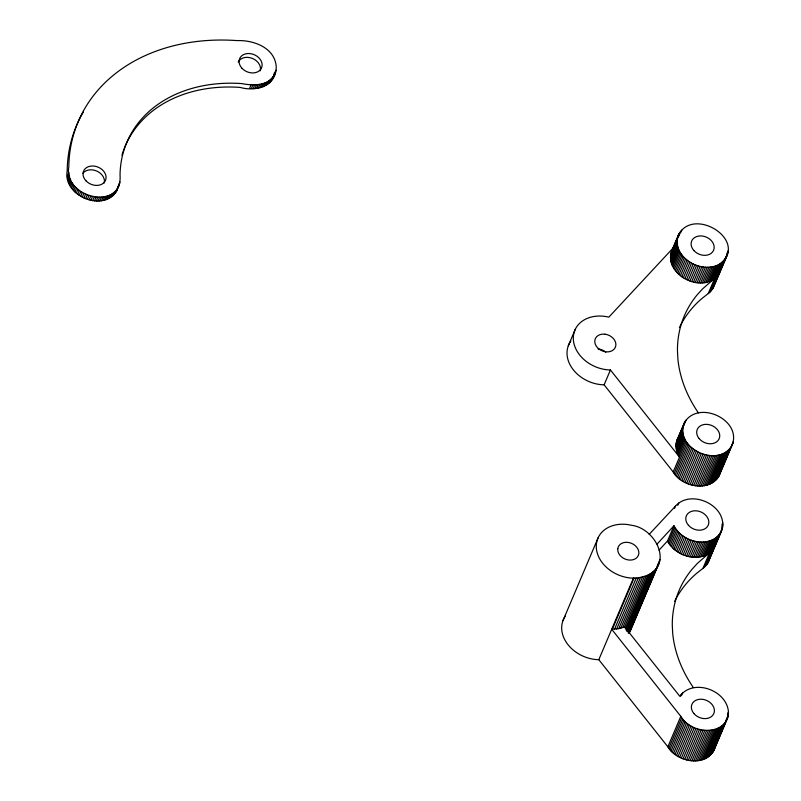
<?xml version="1.0" encoding="UTF-8"?>
<svg xmlns="http://www.w3.org/2000/svg" width="801" height="801" viewBox="0 0 801 801"><rect width="100%" height="100%" fill="white"/><g stroke="black" fill="none" stroke-linecap="round" stroke-linejoin="round"><path stroke-width="1.2" d="M118.368 185.772C110.668 214.678 62.208 198.288 67.194 170.783A191.539 149.276 23 0 1 83.444 111.84M275.154 72.981C269.987 86.108 253.406 85.907 241.862 83.604A138.703 108.095 23 0 0 120.04 175.119C122.803 211.834 63.079 197.927 68.806 166.978A191.539 149.276 23 0 1 237.046 40.601C253.226 39.96 274.152 47.359 276.185 65.812C277.336 85.797 256.11 92.075 240.25 87.419A138.703 108.095 23 0 0 121.952 155.224M671.338 251.834L678.507 234.883C693.656 205.717 749.325 240.921 719.909 263.909L713.28 279.529C694.067 292.145 659.413 268.635 674.192 246.848L608.84 317.146A33.021 25.732 23 0 0 573.316 338.052A33.021 25.732 23 0 0 608.52 369.892L610.432 369.962L679.508 457.101C675.613 451.263 674.552 443.123 678.507 437.036L685.135 421.416C700.394 399.379 744.069 421.576 731.303 446.698C716.044 468.735 672.369 446.537 685.135 421.416M719.909 263.909C701.776 275.073 670.617 256.931 678.507 234.883M674.542 601.531A138.703 108.095 23 0 1 696.69 573.286L704.109 567.468L707.844 562.993L721.441 531.243C730.142 507.033 691.794 487.819 675.493 506.082L649.18 534.387M624.64 626.923L618.752 628.665L611.704 629.256L680.81 716.334C690.322 734.607 727.769 736.83 728.459 711.869C726.777 690.122 693.296 677.956 679.799 696.279L624.64 626.923L646.337 575.819C674.132 564.134 655.138 528.3 631.809 525.336A33.021 25.732 23 0 0 596.274 546.242A33.021 25.732 23 0 0 631.478 578.082L638.347 577.891L646.337 575.819M272.971 78.118L274.523 72.581M720.76 470.437C716.184 492.945 682.602 488.94 673.2 471.959L604.124 384.82L602.212 384.75A33.021 25.732 23 0 1 572.385 368.59A33.021 25.732 23 0 1 570.833 341.046M709.756 557.596L708.495 561.721M631.879 625.791L629.466 632.54L659.634 561.281M715.193 746.722C708.945 767.869 677.215 763.233 667.864 746.812L598.798 659.684L596.875 659.613A33.021 25.732 23 0 1 567.058 643.443A33.021 25.732 23 0 1 565.496 615.899M67.344 176.18L68.966 172.375M67.454 177.682L69.066 173.867M67.684 179.184L69.297 175.369M68.035 180.686L69.657 176.881M68.516 182.187L70.128 178.373M69.106 183.669L70.718 179.865M69.817 185.141L71.429 181.326M70.638 186.573L72.25 182.768M71.569 187.985L73.181 184.17M72.601 189.346L74.223 185.532M73.732 190.658L75.354 186.853M74.964 191.92L76.586 188.115M76.275 193.121L77.897 189.306M77.677 194.253L79.289 190.448M79.149 195.314L80.761 191.509M80.681 196.305L82.303 192.49M82.283 197.206L83.895 193.391M83.935 198.027L85.547 194.212M85.627 198.748L87.239 194.943M87.349 199.379L88.971 195.574M89.111 199.92L90.723 196.115M90.883 200.36L92.505 196.545M92.666 200.691L94.288 196.886M94.458 200.921L96.07 197.116M96.24 201.051L97.852 197.246M98.002 201.071L99.614 197.266M99.735 200.991L101.357 197.186M101.447 200.811L103.059 196.996M103.109 200.52L104.721 196.706M104.721 200.12L106.333 196.315M106.273 199.629L107.895 195.824M107.765 199.038L109.387 195.234M109.186 198.348L110.808 194.543M110.528 197.577L112.15 193.762M111.78 196.706L113.402 192.901M112.941 195.754L114.563 191.95M114.012 194.733L115.624 190.918M114.974 193.622L116.596 189.817M118.778 184.821L119.99 181.967M115.835 192.45L117.447 188.646M118.107 187.194L119.719 183.389M116.576 191.219L119.329 184.771M249.622 88.36L251.234 84.556M251.404 88.541L253.016 84.736M253.176 88.621L254.788 84.806M254.928 88.591L256.54 84.776M256.65 88.45L258.272 84.646M258.333 88.21L259.955 84.405M259.975 87.87L261.597 84.065M261.567 87.429L263.179 83.614M263.088 86.888L264.71 83.074M264.55 86.248L266.162 82.433M265.932 85.517L267.544 81.702M267.234 84.686L268.846 80.881M268.445 83.785L270.057 79.97M269.557 82.793L271.169 78.979M270.568 81.722L272.19 77.917M271.479 80.581L273.101 76.776M274.322 74.022L275.934 70.208M272.28 79.379L273.902 75.564M273.992 75.424L275.604 71.619M568.289 345.792L575.298 329.281M604.124 384.82L610.432 369.962M670.918 253.206L679.168 233.602M673.311 248L679.939 232.38M670.617 254.628L677.245 239.008M678.457 236.806L680.82 231.229M670.447 256.08L677.075 240.46M680.85 232.4L681.811 230.137M670.397 257.552L677.025 241.932M670.467 259.043L677.095 243.424M670.667 260.545L677.296 244.926M670.988 262.047L677.626 246.428M671.438 263.549L678.067 247.93M671.999 265.041L678.627 249.421M672.68 266.513L679.308 250.893M673.481 267.965L680.109 252.345M674.382 269.376L681.01 253.757M675.393 270.758L682.021 255.139M676.505 272.08L683.133 256.46M677.706 273.361L684.334 257.742M678.998 274.573L685.636 258.953M680.379 275.724L687.008 260.105M681.831 276.806L688.46 261.186M683.353 277.817L689.981 262.197M684.935 278.738L691.573 263.118M686.577 279.579L693.205 263.96M688.259 280.33L694.888 264.71M689.981 280.981L696.61 265.361M691.734 281.551L698.362 265.932M693.506 282.012L700.134 266.393M695.288 282.373L701.926 266.753M697.08 282.633L703.709 267.013M698.862 282.783L705.491 267.164M700.635 282.833L707.263 267.214M702.377 282.773L709.005 267.154M704.089 282.613L710.727 266.993M705.771 282.353L712.399 266.733M562.953 620.655L598.267 537.471M707.393 281.982L714.031 266.363M708.965 281.511L715.603 265.892M710.477 280.951L717.105 265.331M711.919 280.28L718.547 264.66M679.398 327.649A138.703 108.095 23 0 1 702.016 298.423L708.254 293.536L721.19 263.068M708.254 293.536L709.436 292.615L722.372 262.137M709.436 292.615L710.527 291.604L723.463 261.126M726.767 254.197L728.199 250.803M710.527 291.604L724.454 260.035M711.518 290.513L728.029 252.255M727.729 253.677L712.399 289.361M713.17 288.14L727.308 255.048M676.705 440.95L684.414 422.668M676.344 442.342L682.983 426.723M679.328 435.844L685.966 420.225M676.114 443.774L682.742 428.155M676.004 445.236L682.632 429.616M676.014 446.718L682.642 431.098M676.154 448.22L682.782 432.6M676.414 449.721L683.043 434.102M676.795 451.223L683.423 435.604M677.296 452.725L683.924 437.106M677.916 454.207L684.555 438.588M678.657 455.669L685.286 440.049M673.2 471.959L686.137 441.481M674.162 473.351L687.098 442.873M675.223 474.703L688.159 444.225M676.374 476.004L689.311 445.526M598.798 659.684L633.401 578.152M612.334 629.266L634.022 578.162M677.626 477.246L690.562 446.768M614.517 629.196L636.204 578.092M678.968 478.437L691.904 447.959M616.66 628.995L638.347 577.891M680.379 479.549L693.316 449.071M618.752 628.665L640.45 577.561M681.871 480.59L694.807 450.112M620.785 628.214L642.482 577.11M683.423 481.561L696.359 451.083M622.757 627.624L644.445 576.53M685.035 482.442L697.971 451.964M674.532 508.345L675.493 506.082M686.697 483.233L699.633 452.755M625.331 628.705L648.139 574.998M677.796 505.321L678.757 503.058M626.072 630.057L649.841 574.047M688.399 483.944L701.336 453.466M626.692 631.288L651.433 572.995M627.694 631.268L652.925 571.834M690.132 484.545L703.068 454.077M628.094 632.289L654.287 570.582M628.364 633.221L655.528 569.221M659.063 550.147L667.513 540.995L673.981 525.756C682.072 542.617 711.298 549.506 721.441 531.243M633.821 621.226L635.273 617.791M636.244 615.508L637.696 612.084M638.667 609.791L640.119 606.367M641.09 604.084L642.552 600.65M644.975 594.943L646.427 591.508M647.398 589.226L648.86 585.791M649.831 583.508L651.283 580.084M652.254 577.791L653.706 574.367M654.677 572.084L656.129 568.65M657.1 566.367L660.014 559.509M628.985 632.92L656.64 567.779M691.894 485.066L704.83 454.588M630.297 630.948L659.113 562.993M714.572 538.773L708.104 554.012C694.637 561.631 676.144 555.303 668.304 542.447L674.772 527.208M693.676 485.476L706.612 454.998M669.205 543.859L675.674 528.62M670.217 545.231L676.685 529.992M695.458 485.786L708.394 455.308M671.328 546.562L677.796 531.323M697.24 485.987L710.187 455.509M672.53 547.834L679.008 532.595M699.023 486.087L711.959 455.609M673.831 549.055L680.299 533.816M700.775 486.087L713.711 455.609M675.203 550.207L681.671 534.968M702.507 485.977L715.443 455.499M704.209 485.766L717.145 455.288M676.665 551.288L683.133 536.049M705.861 485.446L718.797 454.968M678.187 552.289L684.655 537.05M707.453 485.036L720.389 454.557M679.769 553.221L686.237 537.982M708.995 484.515L721.931 454.037M710.477 483.894L723.413 453.426M681.411 554.052L687.879 538.823M711.869 483.193L724.815 452.715M713.19 482.392L726.127 451.914M683.093 554.803L689.561 539.564M714.422 481.501L727.358 451.023M715.563 480.53L728.499 450.052M716.605 479.479L729.541 449.001M722.672 465.922L724.114 462.527M725.075 460.275L726.507 456.89M684.815 555.463L691.283 540.224M717.546 478.357L730.482 447.889M718.367 477.176L733.466 441.391M719.088 475.924L733.105 442.783M686.567 556.024L693.035 540.785M688.339 556.485L694.807 541.246M690.122 556.845L696.59 541.606M691.904 557.106L698.372 541.866M693.686 557.266L700.154 542.027M695.458 557.316L701.926 542.077M697.21 557.256L703.678 542.017M698.923 557.096L705.391 541.856M700.595 556.825L707.063 541.586M702.227 556.465L708.695 541.226M703.799 555.994L710.267 540.755M705.311 555.423L711.779 540.184M706.742 554.763L713.21 539.524M702.918 568.4L715.854 537.922M721.891 524.955L722.842 522.703M704.109 567.468L717.045 536.99M721.961 526.447L722.923 524.194M705.2 566.457L718.137 535.979M721.911 527.919L722.872 525.666M706.182 565.376L719.118 534.898M710.237 556.465L722.692 527.118M707.073 564.214L720.009 533.736M707.844 562.993L722.402 528.53M680.64 696.139L681.561 693.966M681.681 695.098L682.602 692.915M667.864 746.812L680.81 716.334M668.825 748.204L681.761 717.736M669.886 749.556L682.822 719.088M671.048 750.857L683.984 720.389M672.289 752.109L685.235 721.631M673.631 753.29L686.567 722.812M675.043 754.412L687.979 723.934M676.535 755.453L689.471 724.975M678.087 756.414L691.023 725.936M679.699 757.295L692.635 726.827M681.361 758.096L694.297 727.618M683.063 758.797L695.999 728.319M684.795 759.408L697.741 728.93M686.557 759.919L699.503 729.441M688.339 760.329L701.275 729.851M690.122 760.64L703.068 730.162M691.914 760.85L704.85 730.372M693.686 760.95L706.622 730.472M695.448 760.95L708.384 730.472M697.17 760.84L710.117 730.362M698.872 760.63L711.809 730.152M700.525 760.309L713.461 729.831M702.127 759.889L715.063 729.411M703.668 759.378L716.605 728.9M705.14 758.757L718.076 728.279M706.542 758.046L719.478 727.568M707.864 757.245L720.8 726.767M709.095 756.364L722.031 725.886M727.508 714.132L728.459 711.869M710.227 755.393L723.163 724.915M727.518 715.613L728.479 713.351M711.268 754.342L724.204 723.864M712.209 753.22L725.145 722.742M725.966 720.459L728.359 714.812M713.04 752.029L728.129 716.244M713.751 750.787L727.769 717.646M657.09 544.059L673.981 525.756M713.28 279.529L702.597 288.871L697.401 294.568A138.703 108.095 23 0 0 677.456 350.768L677.856 358.608A138.703 108.095 23 0 0 698.382 412.875M708.104 554.012L697.421 563.353L692.234 569.05A138.703 108.095 23 0 0 672.289 625.251L672.68 633.08A138.703 108.095 23 0 0 693.215 687.358M598.077 348.996L598.768 349.066A10.894 8.491 23 0 1 605.796 352.15M667.513 540.995L668.304 542.447M83.024 173.156A11.885 9.262 23 0 1 97.001 171.174A11.885 9.262 23 0 1 104.27 182.968M238.207 62.057A11.885 9.262 23 0 1 252.285 58.373A11.885 9.262 23 0 1 260.245 70.818M617.791 548.685L617.741 549.246A10.894 8.491 23 0 0 627.513 559.809A10.894 8.491 23 0 0 638.808 553.701L638.858 553.141A10.894 8.491 23 0 0 629.075 542.577A10.894 8.491 23 0 0 617.791 548.685M605.075 334.207L604.385 334.137A10.894 8.491 23 0 0 594.783 341.917A10.894 8.491 23 0 0 605.586 351.799L606.277 351.869A10.894 8.491 23 0 0 615.879 344.09A10.894 8.491 23 0 0 605.075 334.207M85.907 180.726A11.885 9.262 23 0 0 105.482 180.395A11.885 9.262 23 0 0 92.275 165.987A11.885 9.262 23 0 0 85.907 180.726M241.702 67.955A11.885 9.262 23 0 0 261.396 68.215A11.885 9.262 23 0 0 248.731 53.517A11.885 9.262 23 0 0 241.702 67.955M699.183 438.638A11.885 9.262 23 0 0 718.938 439.188A11.885 9.262 23 0 0 706.532 424.35A11.885 9.262 23 0 0 699.183 438.638M693.856 250.503A11.885 9.262 23 0 0 713.501 250.473A11.885 9.262 23 0 0 700.555 235.915A11.885 9.262 23 0 0 693.856 250.503M688.53 525.366A11.885 9.262 23 0 0 708.164 525.326A11.885 9.262 23 0 0 695.228 510.778A11.885 9.262 23 0 0 688.53 525.366M693.856 713.491A11.885 9.262 23 0 0 713.601 714.041A11.885 9.262 23 0 0 701.205 699.213A11.885 9.262 23 0 0 693.856 713.491"/></g></svg>
